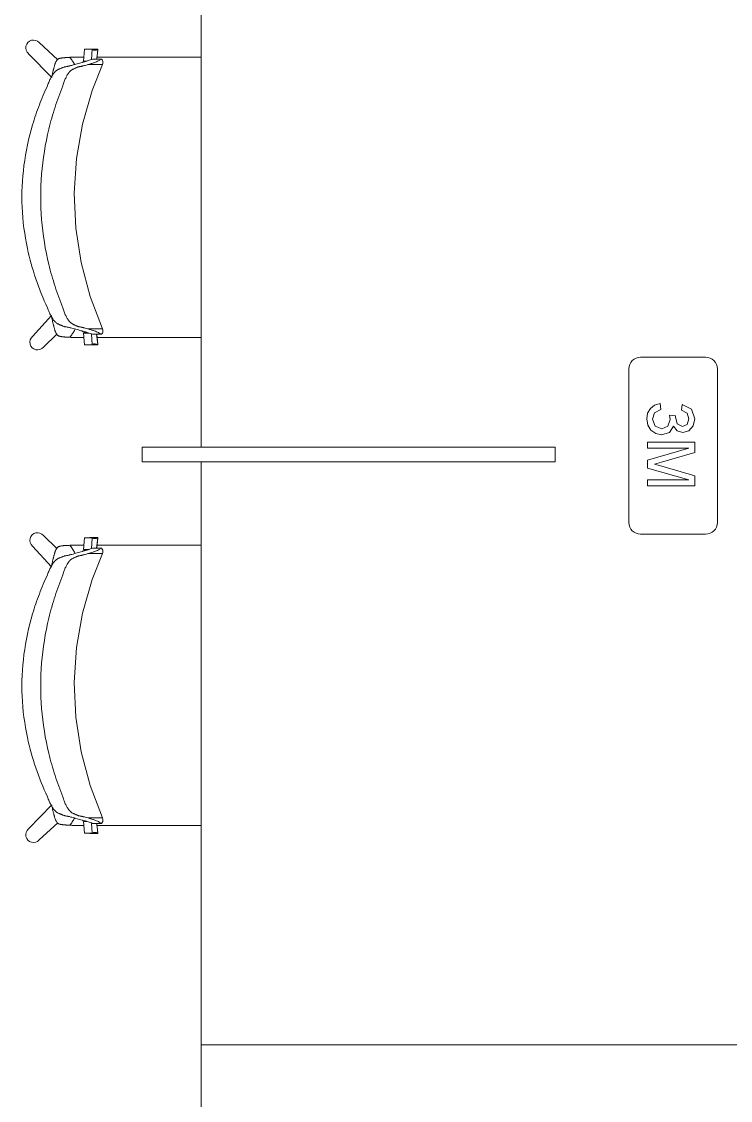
# Model space of a CAD drawing. Header units: millimetres. Extents: x 155927 to 295199, y -4084 to 97293.
# Drawn here: x 194396 to 195597, y 32098 to 33926 of the extents above; entities that cross this region are included whole.
import ezdxf

# ---------------------------------------------------------------- set-up
doc = ezdxf.new("R2010")
doc.units = ezdxf.units.MM
doc.header["$MEASUREMENT"] = 0
doc.layers.add('I-FURN', color=8, linetype='CONTINUOUS', lineweight=9)

msp = doc.modelspace()

# ---------------------------------------------------------------- linework, layer by layer
at = {"layer": 'I-FURN'}
for p, q in [((194699.9, 34192.6), (194699.9, 33205.1)), ((194457.2, 33861.5), (194425.7, 33890.4)), ((194407.5, 33871.7), (194446.9, 33831.1)), ((194500.8, 33859.2), (194502.2, 33879.1)), ((194502.2, 33879.1), (194515.5, 33879.1)), ((194525.2, 33879.5), (194511.9, 33879.5)), ((194515.5, 33879.1), (194514.3, 33861.8)), ((194523.2, 33862.3), (194525.2, 33879.5)), ((194523.3, 33862.3), (194525.2, 33878.5)), ((194506.7, 33859.2), (194500.8, 33859.2)), ((194503.8, 33858.3), (194500.8, 33858.3)), ((194515.6, 33809.2), (194533, 33853.2)), ((194515.8, 33862.3), (194529.4, 33862.3)), ((194532.7, 33860.5), (194531.5, 33862.3)), ((194533.5, 33858.4), (194532.7, 33860.5)), ((194533, 33853.2), (194533.6, 33855)), ((194533.7, 33856.9), (194533.5, 33858.4)), ((194533.6, 33855), (194533.7, 33856.9)), ((194499.1, 33752.5), (194515.6, 33809.2)), ((194488.9, 33694.2), (194499.1, 33752.5)), ((194485.1, 33635.2), (194488.9, 33694.2)), ((194487.7, 33576.1), (194485.1, 33635.2)), ((194496.6, 33517.7), (194487.7, 33576.1)), ((194511.8, 33460.6), (194496.6, 33517.7)), ((194533, 33405.4), (194511.8, 33460.6)), ((194446.4, 33427.9), (194414.2, 33392.7)), ((194432.9, 33374.5), (194455.7, 33396.7)), ((194500.8, 33399.4), (194506.7, 33399.4)), ((194502.2, 33378.5), (194500.8, 33398.4)), ((194500.8, 33398.4), (194509.6, 33398.4)), ((194514.2, 33396.8), (194515.5, 33378.5)), ((194514.3, 33396.8), (194515.5, 33379.4)), ((194515.8, 33396.3), (194529.4, 33396.3)), ((194525.2, 33378.2), (194523, 33396.3)), ((194525.2, 33379.1), (194523.2, 33396.3)), ((194532.7, 33398.1), (194531.5, 33396.3)), ((194533.5, 33400.2), (194532.7, 33398.1)), ((194533, 33405.4), (194533.6, 33403.6)), ((194533.7, 33401.7), (194533.5, 33400.2)), ((194533.6, 33403.6), (194533.7, 33401.7)), ((194515.5, 33378.5), (194502.2, 33378.5)), ((194511.9, 33378.2), (194525.2, 33378.2)), ((195554.9, 33357.6), (195444.9, 33357.6)), ((195424.9, 33337.6), (195424.9, 33077.6)), ((195574.9, 33077.6), (195574.9, 33337.6)), ((195461.3, 33270.8), (195456.6, 33262.9)), ((195468.6, 33276.3), (195461.3, 33270.8)), ((195468.3, 33263.2), (195478.9, 33268.7)), ((195477.7, 33278.8), (195468.6, 33276.3)), ((195478.9, 33268.7), (195477.7, 33278.8)), ((195515.3, 33277.5), (195514.1, 33267.5)), ((195514.1, 33267.5), (195523.5, 33262.6)), ((195531.1, 33269.3), (195515.3, 33277.5)), ((195536.7, 33253.3), (195531.1, 33269.3)), ((195456.6, 33262.9), (195455.1, 33253.2)), ((195455.1, 33253.2), (195456.9, 33242.5)), ((195465.1, 33252.8), (195468.3, 33263.2)), ((195469.5, 33240.6), (195465.1, 33252.8)), ((195495.1, 33252), (195491, 33240.6)), ((195504, 33257.9), (195494, 33259.1)), ((195494, 33259.1), (195495.1, 33252)), ((195503.9, 33256.3), (195504, 33257.9)), ((195506.8, 33244.9), (195503.9, 33256.3)), ((195523.5, 33262.6), (195526.6, 33253)), ((195526.6, 33253), (195523.5, 33243.5)), ((195533.9, 33241.2), (195536.7, 33253.3)), ((195456.9, 33242.5), (195462.4, 33233.7)), ((195462.4, 33233.7), (195470.6, 33228)), ((195480.6, 33236.1), (195469.5, 33240.6)), ((195470.6, 33228), (195480.4, 33226.1)), ((195480.4, 33226.1), (195493.5, 33229.9)), ((195491, 33240.6), (195480.6, 33236.1)), ((195493.5, 33229.9), (195500.3, 33240.8)), ((195500.3, 33240.8), (195507, 33232.6)), ((195515.7, 33239.9), (195506.8, 33244.9)), ((195507, 33232.6), (195516.2, 33229.8)), ((195523.5, 33243.5), (195515.7, 33239.9)), ((195516.2, 33229.8), (195526.4, 33232.8)), ((195526.4, 33232.8), (195533.9, 33241.2)), ((195456.3, 33213.5), (195456.3, 33203.5)), ((195536.7, 33213.5), (195456.3, 33213.5)), ((195536.7, 33196.2), (195536.7, 33213.5)), ((194599.9, 33205.1), (194599.9, 33180.1)), ((194599.9, 33205.1), (194629.9, 33205.1)), ((194629.9, 33205.1), (195259.9, 33205.1)), ((195259.9, 33205.1), (195299.9, 33205.1)), ((195299.9, 33180.1), (195299.9, 33205.1)), ((195456.3, 33203.5), (195526.6, 33203.5)), ((195526.6, 33203.5), (195456.3, 33183.3)), ((195480, 33179.8), (195536.7, 33196.2)), ((194629.9, 33180.1), (194599.9, 33180.1)), ((195259.9, 33180.1), (194629.9, 33180.1)), ((194699.9, 33180.1), (194699.9, 32192.6)), ((195299.9, 33180.1), (195259.9, 33180.1)), ((195456.3, 33183.3), (195456.3, 33169.6)), ((195468.2, 33176.5), (195480, 33179.8)), ((195481, 33172.9), (195468.2, 33176.5)), ((195536.7, 33156.7), (195481, 33172.9)), ((195456.3, 33169.6), (195526.6, 33149.5)), ((195536.7, 33139.4), (195536.7, 33156.7)), ((195526.6, 33149.5), (195456.3, 33149.5)), ((195456.3, 33149.5), (195456.3, 33139.4)), ((195456.3, 33139.4), (195536.7, 33139.4)), ((194455.7, 33033.5), (194432.9, 33055.6)), ((194500.8, 33031.7), (194502.2, 33051.6)), ((194502.2, 33051.6), (194515.5, 33051.6)), ((194525.2, 33051.9), (194511.9, 33051.9)), ((194515.5, 33051.6), (194514.2, 33033.3)), ((194515.5, 33050.7), (194514.3, 33033.3)), ((194523, 33033.8), (194525.2, 33051.9)), ((194523.2, 33033.8), (194525.2, 33051)), ((195444.9, 33057.6), (195554.9, 33057.6)), ((194414.2, 33037.4), (194446.4, 33002.3)), ((194509.6, 33031.7), (194500.8, 33031.7)), ((194506.7, 33030.8), (194500.8, 33030.8)), ((194529.4, 33033.8), (194515.8, 33033.8)), ((194531.5, 33033.8), (194532.6, 33032.3)), ((194532.6, 33032.3), (194533.3, 33030.5)), ((194533.6, 33026.8), (194533, 33024.7)), ((194533.3, 33030.5), (194533.6, 33029.1)), ((194533.6, 33029.1), (194533.6, 33026.8)), ((194515.6, 32980.8), (194533, 33024.7)), ((194499.1, 32924), (194515.6, 32980.8)), ((194488.9, 32865.7), (194499.1, 32924)), ((194485.1, 32806.7), (194488.9, 32865.7)), ((194487.7, 32747.6), (194485.1, 32806.7)), ((194496.6, 32689.2), (194487.7, 32747.6)), ((194511.8, 32632.1), (194496.6, 32689.2)), ((194533, 32576.9), (194511.8, 32632.1)), ((194446.9, 32599.1), (194407.5, 32558.4)), ((194500.8, 32571.8), (194503.8, 32571.8)), ((194502.2, 32551), (194500.8, 32570.9)), ((194500.8, 32570.9), (194506.7, 32570.9)), ((194531.5, 32567.8), (194532.6, 32569.4)), ((194532.6, 32569.4), (194533.3, 32571.1)), ((194533.6, 32574.9), (194533, 32576.9)), ((194533.3, 32571.1), (194533.6, 32572.6)), ((194533.6, 32572.6), (194533.6, 32574.9)), ((194425.7, 32539.7), (194457.2, 32568.7)), ((194515.5, 32551), (194502.2, 32551)), ((194514.3, 32568.3), (194515.5, 32551)), ((194529.4, 32567.8), (194515.8, 32567.8)), ((194525.2, 32550.7), (194523.2, 32567.8)), ((194525.2, 32551.6), (194523.3, 32567.8)), ((194511.9, 32550.7), (194525.2, 32550.7)), ((196299.9, 32192.6), (194699.9, 32192.6)), ((194699.9, 32192.6), (194699.9, 31205.1)), ((194699.9, 32192.6), (196299.9, 32192.6))]:
    msp.add_line(p, q, dxfattribs=at)
for centre, radius, start, end in [((194416, 33881.7), 13.1, 41.9662, 229.5824), ((194422.9, 33383), 13.1, 131.9896, 319.6059), ((195444.9, 33337.6), 20, 90, 180), ((195554.9, 33337.6), 20, 0, 90), ((195444.9, 33077.6), 20, 180, 270), ((195554.9, 33077.6), 20, 270, 0), ((194422.9, 33047.1), 13.1, 40.3941, 228.0104), ((194416, 32548.4), 13.1, 130.4176, 318.0338)]:
    msp.add_arc(centre, radius, start, end, dxfattribs=at)
for centre, major_axis, start_param, end_param in [((194506.5, 33896), (0, -17.4), 0.238848, 0.322489), ((194519.8, 33896), (0, -17.4), 6.026179, 6.605675), ((194519.8, 33895), (0, -17.4), 6.026179, 6.605675), ((194506.5, 33361.7), (0, -17.4), 2.819103, 2.902745), ((194519.8, 33362.6), (0, -17.4), 2.819103, 3.398599), ((194519.8, 33361.7), (0, -17.4), 2.819103, 3.398599), ((194506.5, 33068.4), (0, 17.4), 3.380441, 3.464082), ((194519.8, 33068.4), (0, 17.4), 2.884586, 3.464082), ((194519.8, 33067.5), (0, 17.4), 2.884586, 3.464082), ((194506.5, 32534.2), (0, 17.4), 5.960696, 6.044337), ((194519.8, 32535.1), (0, 17.4), 5.960696, 6.540192), ((194519.8, 32534.2), (0, 17.4), 5.960696, 6.540192)]:
    msp.add_ellipse(centre, major_axis=major_axis, ratio=0.978487, start_param=start_param, end_param=end_param, dxfattribs=at)
for points, knots in [([(194439.7, 33817.4), (194440.6, 33820), (194442.4, 33824.7), (194444.9, 33829.8), (194446.9, 33833.4), (194448.5, 33835.9), (194449.9, 33837.7), (194450.8, 33839), (194451.4, 33839.6), (194451.8, 33840.1), (194452.2, 33840.6), (194452.7, 33841.1), (194453.7, 33842.1), (194455.2, 33843.3), (194456.9, 33844.4), (194458.6, 33845.3), (194460.3, 33846.1), (194461.9, 33846.7), (194463.3, 33847.2), (194464.2, 33847.6), (194464.7, 33847.8), (194465.1, 33848), (194465.4, 33848.1), (194465.9, 33848.3), (194466.8, 33848.7), (194468, 33849), (194469.3, 33849.4), (194471, 33849.7), (194472.7, 33850), (194474.4, 33850.3), (194475.7, 33850.6), (194477, 33850.9), (194478.7, 33851.4), (194481.6, 33852.1), (194485.7, 33853.2), (194490.2, 33854.4), (194494.4, 33855.6), (194498.5, 33856.7), (194502.3, 33857.8), (194505.7, 33858.8), (194507.7, 33859.5), (194508.6, 33859.9)], [0, 0, 0, 0, 0.035714, 0.071429, 0.089286, 0.107143, 0.125, 0.133929, 0.138393, 0.142857, 0.147321, 0.151786, 0.160714, 0.178571, 0.196429, 0.214286, 0.232143, 0.25, 0.267857, 0.276786, 0.28125, 0.285714, 0.290179, 0.294643, 0.303571, 0.321429, 0.339286, 0.357143, 0.392857, 0.410714, 0.428571, 0.446429, 0.464286, 0.5, 0.571429, 0.642857, 0.714286, 0.785714, 0.857143, 0.928571, 1, 1, 1, 1]), ([(194446.9, 33831.4), (194447.4, 33833.8), (194448.2, 33837.5), (194449.2, 33842), (194449.8, 33844.4), (194450.2, 33846.3), (194450.7, 33847.9), (194451.1, 33849.5), (194451.6, 33851.1), (194452.1, 33852.8), (194452.7, 33854.6), (194453.3, 33856.3), (194453.9, 33857.6), (194454.4, 33858.6), (194454.8, 33859.3), (194455.3, 33859.9), (194455.9, 33860.8), (194456.8, 33861.8), (194458, 33862.7), (194459.2, 33863.3), (194460.4, 33863.7), (194461.8, 33864.1), (194463, 33864.3), (194463.9, 33864.4), (194464.4, 33864.5), (194464.8, 33864.5), (194465.2, 33864.6), (194465.7, 33864.6), (194466.6, 33864.7), (194467.8, 33864.8), (194469, 33864.9), (194470, 33865), (194470.8, 33865.1), (194471.7, 33865.1), (194472.8, 33865.2), (194474.7, 33865.3), (194476.4, 33865.4), (194477.4, 33865.5)], [0, 0, 0, 0, 0.125, 0.1875, 0.21875, 0.25, 0.28125, 0.3125, 0.34375, 0.375, 0.40625, 0.4375, 0.46875, 0.484375, 0.5, 0.515625, 0.53125, 0.5625, 0.59375, 0.625, 0.65625, 0.6875, 0.71875, 0.734375, 0.742188, 0.75, 0.757812, 0.765625, 0.78125, 0.8125, 0.84375, 0.859375, 0.875, 0.890625, 0.90625, 0.9375, 1, 1, 1, 1]), ([(194508.1, 33853.2), (194506.5, 33852.7), (194504.2, 33852.1), (194501.4, 33851.3), (194499.8, 33850.9), (194498.6, 33850.6), (194497.4, 33850.3), (194495.9, 33850), (194494.5, 33849.8), (194493, 33849.5), (194491.8, 33849.2), (194490.8, 33848.8), (194490, 33848.5), (194489.6, 33848.3), (194489.2, 33848.1), (194488.9, 33848), (194488.4, 33847.8), (194487.5, 33847.4), (194486.2, 33846.8), (194484.6, 33846.1), (194482.9, 33845.3), (194481.2, 33844.3), (194479.5, 33843.1), (194478.1, 33841.9), (194477.2, 33841), (194476.6, 33840.4), (194476.3, 33839.9), (194475.9, 33839.4), (194475.4, 33838.8), (194474.5, 33837.5), (194473.3, 33835.7), (194471.9, 33833.2), (194470.1, 33829.6), (194468, 33824.6), (194466.4, 33819.9), (194465.7, 33817.4)], [0, 0, 0, 0, 0.125, 0.1875, 0.21875, 0.25, 0.28125, 0.3125, 0.375, 0.40625, 0.4375, 0.46875, 0.484375, 0.492188, 0.5, 0.507812, 0.515625, 0.53125, 0.5625, 0.59375, 0.625, 0.65625, 0.6875, 0.71875, 0.734375, 0.742188, 0.75, 0.757812, 0.765625, 0.78125, 0.8125, 0.84375, 0.875, 0.9375, 1, 1, 1, 1]), ([(194485.8, 33852.8), (194485.6, 33853.2), (194484.4, 33855.5), (194481.9, 33859.8), (194479, 33863.6), (194477.4, 33865.5)], [0.93933321, 0.93933321, 0.93933321, 0.93933321, 0.94444444, 0.97222222, 1, 1, 1, 1]), ([(194508.1, 33853.2), (194511.1, 33853.2), (194516.5, 33853.2), (194522.9, 33853.2), (194527.6, 33853.2), (194530.3, 33853.2), (194531.7, 33853.2), (194532.2, 33853.2), (194532.4, 33853.2)], [0, 0, 0, 0, 0.1111111, 0.2222222, 0.3333333, 0.4444444, 0.5, 0.5555556, 0.5555556, 0.5555556, 0.5555556]), ([(194522.9, 33865.7), (194523.6, 33865.7), (194526.8, 33865.7), (194532.7, 33865.7), (194540.5, 33865.7), (194548.2, 33865.7), (194558.3, 33865.7), (194570.7, 33865.7), (194582.9, 33865.7), (194592.8, 33865.7), (194600.4, 33865.7), (194608, 33865.7), (194618.1, 33865.7), (194630.5, 33865.7), (194645.4, 33865.7), (194660.5, 33865.7), (194675.7, 33865.7), (194688.7, 33865.7), (194696.8, 33865.7), (194699.8, 33865.7)], [-0.8977274, -0.8977274, -0.8977274, -0.8977274, -0.8928571, -0.875, -0.8571429, -0.8392857, -0.8214286, -0.7857143, -0.75, -0.7321429, -0.7142857, -0.6964286, -0.6785714, -0.6428571, -0.6071429, -0.5714286, -0.5357143, -0.5, -0.4781841, -0.4781841, -0.4781841, -0.4781841]), ([(194529.8, 33862.3), (194530.1, 33862.3), (194530.9, 33862.3), (194531.5, 33862.3), (194531.4, 33862.3), (194530.8, 33862.3), (194530, 33862.3), (194529.4, 33862.3)], [0.4171888, 0.4171888, 0.4171888, 0.4171888, 0.5, 0.625, 0.75, 0.875, 1, 1, 1, 1]), ([(194439.7, 33441.2), (194432.2, 33457.2), (194419, 33490.1), (194403.2, 33547), (194394.7, 33611.5), (194397.9, 33682.5), (194410.4, 33740.3), (194425.5, 33785), (194434.7, 33806.7), (194439.7, 33817.4)], [-1, -1, -1, -1, -0.863636, -0.727273, -0.545455, -0.363636, -0.181818, -0.090909, 0, 0, 0, 0]), ([(194465.7, 33817.4), (194460.9, 33805.5), (194452.1, 33781.3), (194438, 33731.7), (194427.7, 33668), (194427.7, 33590.5), (194438, 33526.8), (194452.1, 33477.3), (194460.9, 33453.1), (194465.7, 33441.2)], [-1, -1, -1, -1, -0.9, -0.8, -0.6, -0.4, -0.2, -0.1, 0, 0, 0, 0]), ([(194508.6, 33398.7), (194506.7, 33399.4), (194503.5, 33400.5), (194498.5, 33401.9), (194494.4, 33403), (194490.2, 33404.2), (194485.7, 33405.4), (194481.6, 33406.5), (194478.3, 33407.3), (194476.1, 33407.9), (194474.4, 33408.3), (194472.7, 33408.6), (194471, 33408.9), (194469.3, 33409.2), (194468, 33409.6), (194466.8, 33409.9), (194465.9, 33410.2), (194465.4, 33410.4), (194465.1, 33410.6), (194464.7, 33410.8), (194464.2, 33411), (194463.3, 33411.3), (194461.9, 33411.9), (194460.3, 33412.5), (194458.6, 33413.3), (194456.9, 33414.2), (194455.2, 33415.3), (194453.7, 33416.5), (194452.7, 33417.4), (194452.2, 33418), (194451.8, 33418.5), (194451.4, 33419), (194450.8, 33419.6), (194449.9, 33420.8), (194448.5, 33422.7), (194446.9, 33425.2), (194444.9, 33428.8), (194442.4, 33433.9), (194440.6, 33438.6), (194439.7, 33441.2)], [0, 0, 0, 0, 0.142857, 0.214286, 0.285714, 0.357143, 0.428571, 0.5, 0.535714, 0.571429, 0.589286, 0.607143, 0.642857, 0.660714, 0.678571, 0.696429, 0.705357, 0.709821, 0.714286, 0.71875, 0.723214, 0.732143, 0.75, 0.767857, 0.785714, 0.803571, 0.821429, 0.839286, 0.848214, 0.852679, 0.857143, 0.861607, 0.866071, 0.875, 0.892857, 0.910714, 0.928571, 0.964286, 1, 1, 1, 1]), ([(194465.7, 33441.2), (194466.4, 33438.7), (194468, 33434), (194470.1, 33429), (194471.9, 33425.4), (194473.3, 33422.9), (194474.5, 33421), (194475.4, 33419.8), (194475.9, 33419.2), (194476.3, 33418.7), (194476.6, 33418.2), (194477.2, 33417.6), (194478.1, 33416.7), (194479.5, 33415.5), (194481.2, 33414.3), (194482.9, 33413.3), (194484.6, 33412.5), (194486.2, 33411.8), (194487.5, 33411.2), (194488.4, 33410.8), (194488.9, 33410.6), (194489.2, 33410.5), (194489.6, 33410.3), (194490, 33410.1), (194490.8, 33409.8), (194491.8, 33409.4), (194493, 33409.1), (194494.5, 33408.8), (194495.9, 33408.6), (194497.4, 33408.3), (194498.6, 33408), (194499.8, 33407.7), (194501.4, 33407.3), (194504.2, 33406.5), (194506.5, 33405.9), (194508.1, 33405.4)], [0, 0, 0, 0, 0.0625, 0.125, 0.15625, 0.1875, 0.21875, 0.234375, 0.242188, 0.25, 0.257812, 0.265625, 0.28125, 0.3125, 0.34375, 0.375, 0.40625, 0.4375, 0.46875, 0.484375, 0.492188, 0.5, 0.507812, 0.515625, 0.53125, 0.5625, 0.59375, 0.625, 0.6875, 0.71875, 0.75, 0.78125, 0.8125, 0.875, 1, 1, 1, 1]), ([(194477.4, 33391.2), (194476.4, 33391.3), (194474.7, 33391.4), (194472.8, 33391.5), (194471.7, 33391.6), (194470.8, 33391.6), (194470, 33391.7), (194469, 33391.7), (194467.8, 33391.8), (194466.6, 33392), (194465.7, 33392), (194465.2, 33392.1), (194464.8, 33392.2), (194464.4, 33392.2), (194463.9, 33392.3), (194463, 33392.4), (194461.8, 33392.6), (194460.4, 33392.9), (194459.2, 33393.4), (194458, 33394), (194456.8, 33394.9), (194455.9, 33395.9), (194455.3, 33396.8), (194454.8, 33397.4), (194454.4, 33398.1), (194453.9, 33399.1), (194453.3, 33400.4), (194452.7, 33402.1), (194452.1, 33403.9), (194451.6, 33405.6), (194451.1, 33407.2), (194450.7, 33408.8), (194450.2, 33410.4), (194449.8, 33412.3), (194449.2, 33414.7), (194448.2, 33419.2), (194447.4, 33422.9), (194446.9, 33425.3)], [0, 0, 0, 0, 0.0625, 0.09375, 0.109375, 0.125, 0.140625, 0.15625, 0.1875, 0.21875, 0.234375, 0.242188, 0.25, 0.257812, 0.265625, 0.28125, 0.3125, 0.34375, 0.375, 0.40625, 0.4375, 0.46875, 0.484375, 0.5, 0.515625, 0.53125, 0.5625, 0.59375, 0.625, 0.65625, 0.6875, 0.71875, 0.75, 0.78125, 0.8125, 0.875, 1, 1, 1, 1]), ([(194477.4, 33391.2), (194479, 33393.1), (194481.9, 33396.9), (194484.7, 33401.6), (194486, 33404.4), (194486.4, 33405.2)], [0, 0, 0, 0, 0.02777778, 0.05555556, 0.06696683, 0.06696683, 0.06696683, 0.06696683]), ([(194532.4, 33405.4), (194532.1, 33405.4), (194531.5, 33405.4), (194529.5, 33405.4), (194525.6, 33405.4), (194518.4, 33405.4), (194511.9, 33405.4), (194508.1, 33405.4)], [0.4444444, 0.4444444, 0.4444444, 0.4444444, 0.5138889, 0.5833333, 0.7222222, 0.8611111, 1, 1, 1, 1]), ([(194529.4, 33396.3), (194530, 33396.3), (194530.8, 33396.3), (194531.4, 33396.3), (194531.5, 33396.3), (194530.9, 33396.3), (194530.1, 33396.3), (194529.8, 33396.3)], [0, 0, 0, 0, 0.125, 0.25, 0.375, 0.5, 0.5837817, 0.5837817, 0.5837817, 0.5837817]), ([(194699.8, 33391), (194696.7, 33391), (194688.7, 33391), (194678.2, 33391), (194668.3, 33391), (194660.7, 33391), (194653.1, 33391), (194643.1, 33391), (194630.7, 33391), (194618.2, 33391), (194608.1, 33391), (194600.4, 33391), (194592.8, 33391), (194582.7, 33391), (194570.2, 33391), (194555.1, 33391), (194539.7, 33391), (194529, 33391), (194523.4, 33391), (194522.9, 33391)], [-0.5222179, -0.5222179, -0.5222179, -0.5222179, -0.5, -0.4642857, -0.4464286, -0.4285714, -0.4107143, -0.3928571, -0.3571429, -0.3214286, -0.3035714, -0.2857143, -0.2678571, -0.25, -0.2142857, -0.1785714, -0.1428571, -0.1071429, -0.103964, -0.103964, -0.103964, -0.103964]), ([(194439.7, 32989), (194440.6, 32991.5), (194442.4, 32996.2), (194444.9, 33001.3), (194446.9, 33004.9), (194448.5, 33007.4), (194449.9, 33009.3), (194450.8, 33010.5), (194451.4, 33011.1), (194451.8, 33011.6), (194452.2, 33012.1), (194452.7, 33012.7), (194453.7, 33013.6), (194455.2, 33014.8), (194456.9, 33015.9), (194458.6, 33016.8), (194460.3, 33017.6), (194461.9, 33018.3), (194463.3, 33018.8), (194464.2, 33019.1), (194464.7, 33019.4), (194465.1, 33019.5), (194465.4, 33019.7), (194465.9, 33019.9), (194466.8, 33020.2), (194468, 33020.6), (194469.3, 33020.9), (194471, 33021.2), (194472.7, 33021.5), (194474.4, 33021.8), (194475.7, 33022.1), (194477, 33022.5), (194478.7, 33022.9), (194481.6, 33023.7), (194485.7, 33024.7), (194490.2, 33025.9), (194494.4, 33027.1), (194498.5, 33028.2), (194502.3, 33029.3), (194505.7, 33030.4), (194507.7, 33031), (194508.6, 33031.4)], [0, 0, 0, 0, 0.035714, 0.071429, 0.089286, 0.107143, 0.125, 0.133929, 0.138393, 0.142857, 0.147321, 0.151786, 0.160714, 0.178571, 0.196429, 0.214286, 0.232143, 0.25, 0.267857, 0.276786, 0.28125, 0.285714, 0.290179, 0.294643, 0.303571, 0.321429, 0.339286, 0.357143, 0.392857, 0.410714, 0.428571, 0.446429, 0.464286, 0.5, 0.571429, 0.642857, 0.714286, 0.785714, 0.857143, 0.928571, 1, 1, 1, 1]), ([(194446.9, 33004.9), (194447.4, 33007.2), (194448.2, 33011), (194449.2, 33015.4), (194449.8, 33017.9), (194450.2, 33019.7), (194450.7, 33021.4), (194451.1, 33022.9), (194451.6, 33024.5), (194452.1, 33026.2), (194452.7, 33028), (194453.3, 33029.7), (194453.9, 33031), (194454.4, 33032), (194454.8, 33032.7), (194455.3, 33033.4), (194455.9, 33034.2), (194456.8, 33035.2), (194458, 33036.1), (194459.2, 33036.7), (194460.4, 33037.2), (194461.8, 33037.5), (194463, 33037.7), (194463.9, 33037.8), (194464.4, 33037.9), (194464.8, 33038), (194465.2, 33038), (194465.7, 33038.1), (194466.6, 33038.2), (194467.8, 33038.3), (194469, 33038.4), (194470, 33038.4), (194470.8, 33038.5), (194471.7, 33038.6), (194472.8, 33038.6), (194474.7, 33038.7), (194476.4, 33038.8), (194477.4, 33038.9)], [0, 0, 0, 0, 0.125, 0.1875, 0.21875, 0.25, 0.28125, 0.3125, 0.34375, 0.375, 0.40625, 0.4375, 0.46875, 0.484375, 0.5, 0.515625, 0.53125, 0.5625, 0.59375, 0.625, 0.65625, 0.6875, 0.71875, 0.734375, 0.742188, 0.75, 0.757812, 0.765625, 0.78125, 0.8125, 0.84375, 0.859375, 0.875, 0.890625, 0.90625, 0.9375, 1, 1, 1, 1]), ([(194486.4, 33024.9), (194486, 33025.7), (194484.7, 33028.5), (194481.9, 33033.2), (194479, 33037), (194477.4, 33038.9)], [0.93303317, 0.93303317, 0.93303317, 0.93303317, 0.94444444, 0.97222222, 1, 1, 1, 1]), ([(194522.9, 33039.1), (194523.4, 33039.1), (194528.9, 33039.1), (194539.7, 33039.1), (194555.1, 33039.1), (194570.2, 33039.1), (194582.7, 33039.1), (194592.8, 33039.1), (194600.4, 33039.1), (194608.1, 33039.1), (194618.2, 33039.1), (194630.7, 33039.1), (194643.1, 33039.1), (194653.1, 33039.1), (194660.7, 33039.1), (194668.3, 33039.1), (194678.2, 33039.1), (194688.7, 33039.1), (194696.7, 33039.1), (194699.8, 33039.1)], [-0.896036, -0.896036, -0.896036, -0.896036, -0.8928571, -0.8571429, -0.8214286, -0.7857143, -0.75, -0.7321429, -0.7142857, -0.6964286, -0.6785714, -0.6428571, -0.6071429, -0.5892857, -0.5714286, -0.5535714, -0.5357143, -0.5, -0.4777821, -0.4777821, -0.4777821, -0.4777821]), ([(194529.8, 33033.8), (194530.1, 33033.8), (194530.9, 33033.8), (194531.5, 33033.8), (194531.4, 33033.8), (194530.8, 33033.8), (194530, 33033.8), (194529.4, 33033.8)], [0.4162183, 0.4162183, 0.4162183, 0.4162183, 0.5, 0.625, 0.75, 0.875, 1, 1, 1, 1]), ([(194508.1, 33024.7), (194506.5, 33024.3), (194504.2, 33023.6), (194501.4, 33022.8), (194499.8, 33022.4), (194498.6, 33022.1), (194497.4, 33021.8), (194495.9, 33021.5), (194494.5, 33021.3), (194493, 33021), (194491.8, 33020.7), (194490.8, 33020.3), (194490, 33020), (194489.6, 33019.8), (194489.2, 33019.7), (194488.9, 33019.5), (194488.4, 33019.3), (194487.5, 33018.9), (194486.2, 33018.4), (194484.6, 33017.6), (194482.9, 33016.8), (194481.2, 33015.8), (194479.5, 33014.7), (194478.1, 33013.5), (194477.2, 33012.5), (194476.6, 33011.9), (194476.3, 33011.4), (194475.9, 33010.9), (194475.4, 33010.3), (194474.5, 33009.1), (194473.3, 33007.2), (194471.9, 33004.7), (194470.1, 33001.2), (194468, 32996.1), (194466.4, 32991.4), (194465.7, 32989)], [0, 0, 0, 0, 0.125, 0.1875, 0.21875, 0.25, 0.28125, 0.3125, 0.375, 0.40625, 0.4375, 0.46875, 0.484375, 0.492188, 0.5, 0.507812, 0.515625, 0.53125, 0.5625, 0.59375, 0.625, 0.65625, 0.6875, 0.71875, 0.734375, 0.742188, 0.75, 0.757812, 0.765625, 0.78125, 0.8125, 0.84375, 0.875, 0.9375, 1, 1, 1, 1]), ([(194508.1, 33024.7), (194511.1, 33024.7), (194516.5, 33024.7), (194522.9, 33024.7), (194527.6, 33024.7), (194530.3, 33024.7), (194531.7, 33024.7), (194532.2, 33024.7), (194532.4, 33024.7)], [0, 0, 0, 0, 0.1111111, 0.2222222, 0.3333333, 0.4444444, 0.5, 0.5555556, 0.5555556, 0.5555556, 0.5555556]), ([(194439.7, 32612.7), (194432.2, 32628.8), (194419, 32661.6), (194403.2, 32718.5), (194394.7, 32783), (194397.9, 32854), (194410.4, 32911.8), (194425.5, 32956.5), (194434.7, 32978.2), (194439.7, 32989)], [-1, -1, -1, -1, -0.863636, -0.727273, -0.545455, -0.363636, -0.181818, -0.090909, 0, 0, 0, 0]), ([(194465.7, 32989), (194460.9, 32977), (194452.1, 32952.9), (194438, 32903.3), (194427.7, 32839.6), (194427.7, 32762.1), (194438, 32698.4), (194452.1, 32648.8), (194460.9, 32624.6), (194465.7, 32612.7)], [-1, -1, -1, -1, -0.9, -0.8, -0.6, -0.4, -0.2, -0.1, 0, 0, 0, 0]), ([(194508.6, 32570.3), (194506.7, 32570.9), (194503.5, 32572), (194498.5, 32573.4), (194494.4, 32574.6), (194490.2, 32575.7), (194485.7, 32576.9), (194481.6, 32578), (194478.3, 32578.9), (194476.1, 32579.4), (194474.4, 32579.8), (194472.7, 32580.1), (194471, 32580.4), (194469.3, 32580.8), (194468, 32581.1), (194466.8, 32581.5), (194465.9, 32581.8), (194465.4, 32582), (194465.1, 32582.1), (194464.7, 32582.3), (194464.2, 32582.5), (194463.3, 32582.9), (194461.9, 32583.4), (194460.3, 32584.1), (194458.6, 32584.8), (194456.9, 32585.7), (194455.2, 32586.9), (194453.7, 32588), (194452.7, 32589), (194452.2, 32589.6), (194451.8, 32590), (194451.4, 32590.5), (194450.8, 32591.2), (194449.9, 32592.4), (194448.5, 32594.2), (194446.9, 32596.7), (194444.9, 32600.3), (194442.4, 32605.4), (194440.6, 32610.2), (194439.7, 32612.7)], [0, 0, 0, 0, 0.142857, 0.214286, 0.285714, 0.357143, 0.428571, 0.5, 0.535714, 0.571429, 0.589286, 0.607143, 0.642857, 0.660714, 0.678571, 0.696429, 0.705357, 0.709821, 0.714286, 0.71875, 0.723214, 0.732143, 0.75, 0.767857, 0.785714, 0.803571, 0.821429, 0.839286, 0.848214, 0.852679, 0.857143, 0.861607, 0.866071, 0.875, 0.892857, 0.910714, 0.928571, 0.964286, 1, 1, 1, 1]), ([(194465.7, 32612.7), (194466.4, 32610.2), (194468, 32605.5), (194470.1, 32600.5), (194471.9, 32596.9), (194473.3, 32594.4), (194474.5, 32592.6), (194475.4, 32591.4), (194475.9, 32590.7), (194476.3, 32590.2), (194476.6, 32589.7), (194477.2, 32589.2), (194478.1, 32588.2), (194479.5, 32587), (194481.2, 32585.8), (194482.9, 32584.8), (194484.6, 32584), (194486.2, 32583.3), (194487.5, 32582.7), (194488.4, 32582.4), (194488.9, 32582.1), (194489.2, 32582), (194489.6, 32581.8), (194490, 32581.6), (194490.8, 32581.3), (194491.8, 32581), (194493, 32580.6), (194494.5, 32580.3), (194495.9, 32580.1), (194497.4, 32579.8), (194498.6, 32579.6), (194499.8, 32579.2), (194501.4, 32578.8), (194504.2, 32578), (194506.5, 32577.4), (194508.1, 32576.9)], [0, 0, 0, 0, 0.0625, 0.125, 0.15625, 0.1875, 0.21875, 0.234375, 0.242188, 0.25, 0.257812, 0.265625, 0.28125, 0.3125, 0.34375, 0.375, 0.40625, 0.4375, 0.46875, 0.484375, 0.492188, 0.5, 0.507812, 0.515625, 0.53125, 0.5625, 0.59375, 0.625, 0.6875, 0.71875, 0.75, 0.78125, 0.8125, 0.875, 1, 1, 1, 1]), ([(194477.4, 32564.6), (194476.4, 32564.7), (194474.7, 32564.8), (194472.8, 32564.9), (194471.7, 32565), (194470.8, 32565), (194470, 32565.1), (194469, 32565.2), (194467.8, 32565.3), (194466.6, 32565.4), (194465.7, 32565.5), (194465.2, 32565.5), (194464.8, 32565.6), (194464.4, 32565.6), (194463.9, 32565.7), (194463, 32565.8), (194461.8, 32566), (194460.4, 32566.4), (194459.2, 32566.8), (194458, 32567.4), (194456.8, 32568.3), (194455.9, 32569.3), (194455.3, 32570.2), (194454.8, 32570.9), (194454.4, 32571.5), (194453.9, 32572.5), (194453.3, 32573.8), (194452.7, 32575.5), (194452.1, 32577.3), (194451.6, 32579), (194451.1, 32580.6), (194450.7, 32582.2), (194450.2, 32583.9), (194449.8, 32585.7), (194449.2, 32588.2), (194448.2, 32592.6), (194447.4, 32596.3), (194446.9, 32598.7)], [0, 0, 0, 0, 0.0625, 0.09375, 0.109375, 0.125, 0.140625, 0.15625, 0.1875, 0.21875, 0.234375, 0.242188, 0.25, 0.257812, 0.265625, 0.28125, 0.3125, 0.34375, 0.375, 0.40625, 0.4375, 0.46875, 0.484375, 0.5, 0.515625, 0.53125, 0.5625, 0.59375, 0.625, 0.65625, 0.6875, 0.71875, 0.75, 0.78125, 0.8125, 0.875, 1, 1, 1, 1]), ([(194477.4, 32564.6), (194479, 32566.5), (194481.9, 32570.3), (194484.4, 32574.6), (194485.6, 32576.9), (194485.8, 32577.3)], [0, 0, 0, 0, 0.02777778, 0.05555556, 0.06066679, 0.06066679, 0.06066679, 0.06066679]), ([(194532.4, 32576.9), (194532.1, 32576.9), (194531.5, 32576.9), (194529.5, 32576.9), (194525.6, 32576.9), (194518.4, 32576.9), (194511.9, 32576.9), (194508.1, 32576.9)], [0.4444444, 0.4444444, 0.4444444, 0.4444444, 0.5138889, 0.5833333, 0.7222222, 0.8611111, 1, 1, 1, 1]), ([(194699.8, 32564.4), (194696.8, 32564.4), (194688.7, 32564.4), (194675.7, 32564.4), (194660.5, 32564.4), (194645.4, 32564.4), (194630.5, 32564.4), (194618.1, 32564.4), (194608, 32564.4), (194600.4, 32564.4), (194592.8, 32564.4), (194582.9, 32564.4), (194570.7, 32564.4), (194558.3, 32564.4), (194548.2, 32564.4), (194540.5, 32564.4), (194532.7, 32564.4), (194526.8, 32564.4), (194523.6, 32564.4), (194522.9, 32564.4)], [-0.5218159, -0.5218159, -0.5218159, -0.5218159, -0.5, -0.4642857, -0.4285714, -0.3928571, -0.3571429, -0.3214286, -0.3035714, -0.2857143, -0.2678571, -0.25, -0.2142857, -0.1785714, -0.1607143, -0.1428571, -0.125, -0.1071429, -0.1022726, -0.1022726, -0.1022726, -0.1022726]), ([(194529.4, 32567.8), (194530, 32567.8), (194530.8, 32567.8), (194531.4, 32567.8), (194531.5, 32567.8), (194530.9, 32567.8), (194530.1, 32567.8), (194529.8, 32567.8)], [0, 0, 0, 0, 0.125, 0.25, 0.375, 0.5, 0.5828112, 0.5828112, 0.5828112, 0.5828112])]:
    msp.add_open_spline(points, degree=3, knots=knots, dxfattribs=at)
for points in [[(194477.4, 33865.5), (194478.1, 33865.5), (194479.4, 33865.6), (194480.6, 33865.6), (194481.3, 33865.7)], [(194481.3, 33865.7), (194487.4, 33865.7), (194493.8, 33865.7), (194500.3, 33865.7)], [(194500, 33858.1), (194499.8, 33857.7), (194499.5, 33857.4), (194499.2, 33857)], [(194529.4, 33862.3), (194529.2, 33861.9), (194528.5, 33861), (194526.4, 33859.5), (194523.1, 33858), (194518.9, 33856.5), (194513.9, 33854.8), (194510.1, 33853.7), (194508.1, 33853.2)], [(194508.6, 33859.9), (194509.9, 33860.3), (194512.4, 33861.1), (194514.7, 33861.9), (194515.8, 33862.3)], [(194446.2, 33428.9), (194446.4, 33427.7), (194446.6, 33426.5), (194446.9, 33425.3)], [(194446.9, 33425.3), (194446.6, 33426.5), (194446.4, 33427.7), (194446.2, 33428.9)], [(194499.2, 33401.6), (194499.5, 33401.2), (194499.8, 33400.8), (194500, 33400.5)], [(194508.1, 33405.4), (194510.1, 33404.9), (194513.9, 33403.8), (194518.9, 33402.1), (194523.1, 33400.6), (194526.4, 33399.1), (194528.5, 33397.6), (194529.2, 33396.7), (194529.4, 33396.3)], [(194515.8, 33396.3), (194514.7, 33396.7), (194512.4, 33397.5), (194509.9, 33398.3), (194508.6, 33398.7)], [(194481.3, 33391), (194480.6, 33391), (194479.4, 33391.1), (194478.1, 33391.2), (194477.4, 33391.2)], [(194500.2, 33391), (194493.7, 33391), (194487.4, 33391), (194481.3, 33391)], [(194477.4, 33038.9), (194478.1, 33038.9), (194479.4, 33039), (194480.6, 33039.1), (194481.3, 33039.1)], [(194481.3, 33039.1), (194487.4, 33039.1), (194493.7, 33039.1), (194500.2, 33039.1)], [(194500, 33029.6), (194499.8, 33029.3), (194499.5, 33028.9), (194499.2, 33028.5)], [(194529.4, 33033.8), (194529.2, 33033.4), (194528.5, 33032.5), (194526.4, 33031), (194523.1, 33029.5), (194518.9, 33028), (194513.9, 33026.3), (194510.1, 33025.2), (194508.1, 33024.7)], [(194508.6, 33031.4), (194509.9, 33031.8), (194512.4, 33032.6), (194514.7, 33033.4), (194515.8, 33033.8)], [(194446.2, 33001.3), (194446.4, 33002.5), (194446.6, 33003.7), (194446.9, 33004.9)], [(194446.9, 33004.9), (194446.6, 33003.6), (194446.4, 33002.4), (194446.2, 33001.2)], [(194499.2, 32573.2), (194499.5, 32572.8), (194499.8, 32572.4), (194500, 32572)], [(194508.1, 32576.9), (194510.1, 32576.4), (194513.9, 32575.3), (194518.9, 32573.7), (194523.1, 32572.1), (194526.4, 32570.7), (194528.5, 32569.2), (194529.2, 32568.3), (194529.4, 32567.8)], [(194515.8, 32567.8), (194514.7, 32568.2), (194512.4, 32569), (194509.9, 32569.9), (194508.6, 32570.3)], [(194481.3, 32564.4), (194480.6, 32564.5), (194479.4, 32564.5), (194478.1, 32564.6), (194477.4, 32564.6)], [(194500.3, 32564.4), (194493.8, 32564.4), (194487.4, 32564.4), (194481.3, 32564.4)]]:
    msp.add_open_spline(points, degree=3, dxfattribs=at)

doc.saveas('drawing.dxf')
